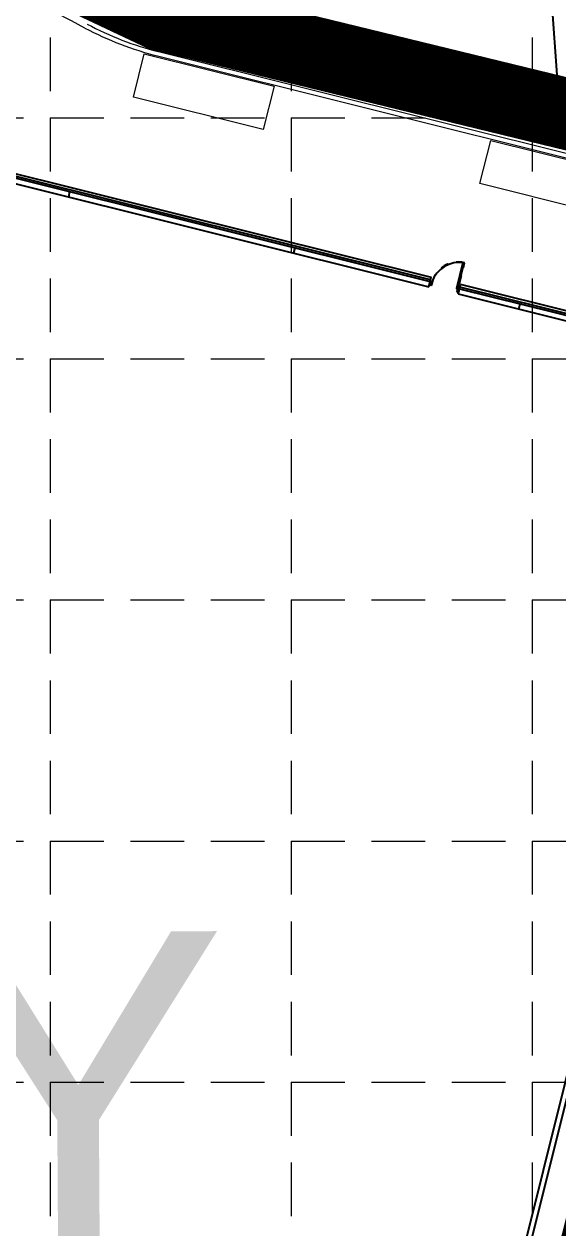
# Model space of a CAD drawing. Header units: feet. Extents: x 2597001 to 2598732, y 7017887 to 7019952.
# Drawn here: x 2597836.4 to 2597896.2, y 7018493.3 to 7018628.1 of the extents above; entities that cross this region are included whole.
import ezdxf
from ezdxf.enums import TextEntityAlignment as Align

# ---------------------------------------------------------------- set-up
doc = ezdxf.new("R2010")
doc.units = ezdxf.units.FT
doc.header["$LTSCALE"] = 30
doc.header["$MEASUREMENT"] = 0
doc.linetypes.add('18358A-BASE-SITE$0$DOT', pattern=[0.0624, 0.0312, -0.0312])
doc.linetypes.add('HIDDEN', pattern=[0.375, 0.25, -0.125])
for name, color, linetype, lineweight in [('18358A-BASE-SITE$0$A-Sidewalk', 241, 'CONTINUOUS', 20), ('18358A-BASE-SITE$0$Curb', 1, 'CONTINUOUS', 9), ('BLD-LABEL', 1, 'CONTINUOUS', 5)]:
    doc.layers.add(name, color=color, linetype=linetype, lineweight=lineweight)
for name, color, linetype in [('18358A-BASE-SITE$0$JCP-A-DOOR', 1, 'CONTINUOUS'), ('18358A-BASE-SITE$0$JCP-A-ROOF-ENTR', 1, '18358A-BASE-SITE$0$DOT'), ('18358A-BASE-SITE$0$JCP-A-WALL-FAC1', 1, 'CONTINUOUS'), ('18358A-BASE-SITE$0$JCP-A-WALL-FAC3', 1, 'CONTINUOUS'), ('EROSION BLANKET', 84, 'CONTINUOUS'), ('GRID', 254, 'HIDDEN'), ('LIMITS OF DISTURBANCE', 1, 'HIDDEN'), ('PC', 35, 'CONTINUOUS')]:
    doc.layers.add(name, color=color, linetype=linetype)
doc.styles.add('Schedule-Header', font='ARIAL.TTF')

msp = doc.modelspace()

# ---------------------------------------------------------------- linework, layer by layer
at = {"layer": '18358A-BASE-SITE$0$A-Sidewalk', "color": 7}
for p, q in [((2597848.65, 7018619.93), (2597849.86, 7018624.78)), ((2597849.86, 7018624.78), (2597864.41, 7018621.15)), ((2597864.41, 7018621.15), (2597863.2, 7018616.3)), ((2597863.2, 7018616.3), (2597848.65, 7018619.93)), ((2597887.46, 7018610.25), (2597888.67, 7018615.1)), ((2597888.67, 7018615.1), (2597903.23, 7018611.48)), ((2597902.02, 7018606.62), (2597887.46, 7018610.25))]:
    msp.add_line(p, q, dxfattribs=at)
at = {"layer": '18358A-BASE-SITE$0$Curb', "color": 7}
for p, q in [((2597851.47, 7018625.04), (2597910.68, 7018610.28)), ((2597851.35, 7018624.56), (2597914.87, 7018608.72))]:
    msp.add_line(p, q, dxfattribs=at)
for centre, radius, start, end in [((2597673.23, 7018309.03), 361.16, 61.9202, 64.0818), ((2597859.94, 7018659), 35.5, 241.9202, 256), ((2597859.94, 7018659), 35, 241.9202, 256)]:
    msp.add_arc(centre, radius, start, end, dxfattribs=at)
at = {"layer": '18358A-BASE-SITE$0$JCP-A-DOOR', "color": 7, "flags": 128}
for points in [[(2597885.14, 7018598.44), (2597885.06, 7018598.12), (2597884.9, 7018598.16), (2597885.71, 7018601.39), (2597885.56, 7018601.42), (2597884.84, 7018598.51), (2597885.14, 7018598.44), (2597885.06, 7018598.12)], [(2597881.91, 7018599.24), (2597881.83, 7018598.92), (2597881.99, 7018598.88), (2597882.07, 7018599.2), (2597881.91, 7018599.24)], [(2597881.91, 7018599.24), (2597881.83, 7018598.92), (2597881.99, 7018598.88), (2597882.07, 7018599.2), (2597881.91, 7018599.24)]]:
    msp.add_lwpolyline(points, dxfattribs=at)
at = {"layer": '18358A-BASE-SITE$0$JCP-A-DOOR', "color": 7}
msp.add_arc((2597885.17, 7018598.17), 3.26, 80.4651, 161.5352, dxfattribs=at)
at = {"layer": '18358A-BASE-SITE$0$JCP-A-ROOF-ENTR', "color": 7}
for p, q in [((2597881.97, 7018599.23), (2597881.88, 7018598.87)), ((2597882.11, 7018599.19), (2597881.97, 7018599.23)), ((2597882.11, 7018599.19), (2597882.02, 7018598.83)), ((2597882.02, 7018598.83), (2597881.88, 7018598.87)), ((2597885.02, 7018598.47), (2597884.93, 7018598.11)), ((2597885.07, 7018598.07), (2597884.93, 7018598.11)), ((2597885.16, 7018598.43), (2597885.02, 7018598.47)), ((2597885.16, 7018598.43), (2597885.07, 7018598.07))]:
    msp.add_line(p, q, dxfattribs=at)
at = {"layer": '18358A-BASE-SITE$0$JCP-A-ROOF-ENTR', "color": 7, "flags": 128}
msp.add_lwpolyline([(2597885.6, 7018601.41), (2597884.88, 7018598.5), (2597885.02, 7018598.47), (2597885.75, 7018601.38), (2597885.6, 7018601.41)], dxfattribs=at)
at = {"layer": '18358A-BASE-SITE$0$JCP-A-ROOF-ENTR', "color": 7}
msp.add_arc((2597885.02, 7018598.48), 2.99, 75.8864, 166.1139, dxfattribs=at)
at = {"layer": '18358A-BASE-SITE$0$JCP-A-WALL-FAC1', "color": 7}
for p, q in [((2597881.94, 7018599.47), (2597817.19, 7018615.61)), ((2597904.65, 7018593.81), (2597885.22, 7018598.65))]:
    msp.add_line(p, q, dxfattribs=at)
at = {"layer": '18358A-BASE-SITE$0$JCP-A-WALL-FAC3', "color": 7}
for p, q in [((2597816.39, 7018615.63), (2597881.9, 7018599.3)), ((2597817.56, 7018615.83), (2597882.02, 7018599.76)), ((2597816.25, 7018615.05), (2597881.76, 7018598.71)), ((2597841.41, 7018608.77), (2597841.55, 7018609.36)), ((2597866.61, 7018602.49), (2597866.76, 7018603.07)), ((2597881.76, 7018598.71), (2597882.02, 7018599.76)), ((2597885.03, 7018597.9), (2597885.29, 7018598.95)), ((2597885.03, 7018597.9), (2597917.61, 7018589.77)), ((2597885.17, 7018598.48), (2597917.75, 7018590.36)), ((2597904.43, 7018594.17), (2597885.29, 7018598.95)), ((2597891.83, 7018596.2), (2597891.97, 7018596.79)), ((2597899.55, 7018519.86), (2597873.61, 7018415.82)), ((2597900.14, 7018519.72), (2597874.2, 7018415.67))]:
    msp.add_line(p, q, dxfattribs=at)
at = {"layer": 'EROSION BLANKET', "const_width": 8, "flags": 128}
msp.add_lwpolyline([(2597928.06, 7018601.14), (2597849.83, 7018290.03)], dxfattribs=at)
at = {"layer": 'GRID', "color": 252, "linetype": 'HIDDEN', "lineweight": 0, "ltscale": 0.8}
for p, q in [((2597839.33, 7018941.62), (2597839.33, 7017996.5)), ((2597866.33, 7018941.62), (2597866.33, 7017996.5)), ((2597893.33, 7018941.62), (2597893.33, 7017996.5)), ((2597029.33, 7018617.62), (2598703.33, 7018617.62)), ((2597029.33, 7018590.62), (2598703.33, 7018590.62)), ((2597029.33, 7018563.62), (2598703.33, 7018563.62)), ((2597029.33, 7018536.62), (2598703.33, 7018536.62)), ((2597029.33, 7018509.62), (2598703.33, 7018509.62))]:
    msp.add_line(p, q, dxfattribs=at)
at = {"layer": 'LIMITS OF DISTURBANCE', "ltscale": 4, "const_width": 8, "flags": 128}
msp.add_lwpolyline([(2597813.14, 7018291.7), (2597853.75, 7018272.39), (2597938.45, 7018608.01), (2597851.65, 7018629.15), (2597842.88, 7018633.29, 0.129469), (2597672.69, 7018674.15), (2597664.73, 7018675.69), (2597590.03, 7018693.84), (2597544.64, 7018515.12), (2597438.53, 7018464.67), (2597389.52, 7018413.38), (2597469.13, 7018378.04), (2597806.06, 7018293.63)], format="xyb", close=True, dxfattribs=at)
at = {"layer": 'PC', "color": 35}
for p, q in [((2597895.29, 7018633.38), (2597896.16, 7018621.41)), ((2597896.16, 7018621.41), (2597902.15, 7018621.85))]:
    msp.add_line(p, q, dxfattribs=at)

# ---------------------------------------------------------------- texts
at = {"layer": 'BLD-LABEL', "color": 7, "style": 'Schedule-Header'}
msp.add_text('JC PENNEY', height=36, rotation=0.3449, dxfattribs=at).set_placement((2597718.13, 7018507.69), align=Align.MIDDLE_CENTER)

doc.saveas('drawing.dxf')
